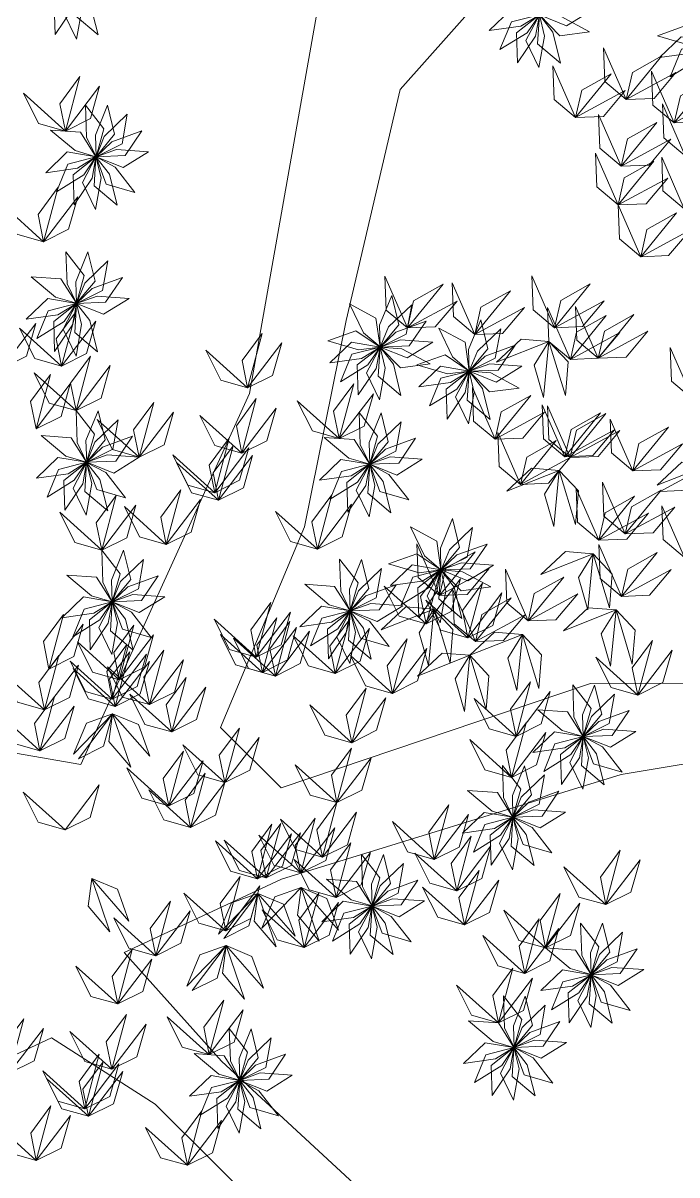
# Model space of a CAD drawing. Header units: inches. Extents: x 15 to 22798, y 21 to 21519.
# Drawn here: x 17723.8 to 17793.2, y 11029.2 to 11151.6 of the extents above; entities that cross this region are included whole.
import ezdxf

# ---------------------------------------------------------------- set-up
doc = ezdxf.new("R2010")
doc.units = ezdxf.units.IN
doc.header["$MEASUREMENT"] = 0
doc.layers.add('ARREDAMENTO', color=8, linetype='Continuous', lineweight=13)

msp = doc.modelspace()

# ---------------------------------------------------------------- linework, layer by layer
at = {"layer": 'ARREDAMENTO', "linetype": 'Continuous', "lineweight": 0}
for points in [[(17758.54, 11172.9), (17747.81, 11112.25), (17729.91, 11072.85), (17689.91, 11079.79), (17649.18, 11108), (17649.08, 11133.79), (17643.19, 11157.63)], [(17819.5, 11081.57), (17784.04, 11081.44), (17751.2, 11070.35), (17744.73, 11076.77), (17753.67, 11098.08), (17758.1, 11120.02), (17763.81, 11144.55), (17774.72, 11156.84), (17786.96, 11162.05), (17811.44, 11166.01)], [(17766.46, 10958.22), (17764.43, 10983.35), (17766.26, 11009.8), (17763.63, 11023.97), (17744.86, 11041.31), (17734.5, 11052.88), (17751.23, 11060.68), (17787.3, 11071.78), (17818.87, 11077.06)], [(17652.96, 10962.94), (17661.3, 10973.29), (17667.7, 10986.21), (17672.82, 10996.54), (17681.17, 11003.67), (17697.24, 11016.63), (17706.88, 11026.33), (17718.43, 11039.92), (17726.8, 11043.82), (17737.79, 11036.77), (17750.73, 11023.92), (17757.87, 11012.34), (17755.43, 10974.94), (17758.72, 10958.83)]]:
    msp.add_lwpolyline(points, dxfattribs=at)
at = {"layer": 'ARREDAMENTO', "lineweight": 0}
for points in [[(17727.18, 11150.39), (17729.09, 11153.22), (17729.5, 11155.49), (17727.08, 11153.57), (17727.18, 11150.39)], [(17729.46, 11149.89), (17730.05, 11153.25), (17729.5, 11155.49), (17728.07, 11152.75), (17729.46, 11149.89)], [(17731.74, 11150.36), (17730.92, 11153.66), (17729.5, 11155.49), (17729.31, 11152.41), (17731.74, 11150.36)], [(17773.28, 11150.82), (17776.66, 11151.28), (17778.63, 11152.49), (17775.59, 11153.02), (17773.28, 11150.82)], [(17784.22, 11153), (17780.82, 11153.25), (17778.64, 11152.48), (17781.51, 11151.33), (17784.22, 11153)], [(17774.42, 11148.79), (17777.32, 11150.58), (17778.63, 11152.48), (17775.64, 11151.73), (17774.42, 11148.79)], [(17776.29, 11147.4), (17778.21, 11150.21), (17778.63, 11152.48), (17776.2, 11150.58), (17776.29, 11147.4)], [(17778.56, 11146.88), (17779.17, 11150.24), (17778.63, 11152.48), (17777.19, 11149.75), (17778.56, 11146.88)], [(17780.85, 11147.34), (17780.04, 11150.65), (17778.64, 11152.48), (17778.43, 11149.4), (17780.85, 11147.34)], [(17783.94, 11150.69), (17780.94, 11152.3), (17778.64, 11152.48), (17780.79, 11150.27), (17783.94, 11150.69)], [(17791.15, 11150.27), (17794.42, 11149.32), (17796.71, 11149.62), (17794.15, 11151.34), (17791.15, 11150.27)], [(17791.36, 11147.95), (17794.74, 11148.41), (17796.71, 11149.62), (17793.67, 11150.14), (17791.36, 11147.95)], [(17787.84, 11143.49), (17785.57, 11145.4), (17785.43, 11148.98), (17787.84, 11143.49)], [(17792.5, 11145.92), (17795.4, 11147.71), (17796.71, 11149.61), (17793.72, 11148.86), (17792.5, 11145.92)], [(17787.84, 11143.49), (17788.5, 11146.38), (17791.63, 11148.14), (17787.84, 11143.49)], [(17782.46, 11141.58), (17780.19, 11143.49), (17780.05, 11147.08), (17782.46, 11141.58)], [(17792.92, 11141), (17790.66, 11142.91), (17790.52, 11146.5), (17792.92, 11141)], [(17728.28, 11140.14), (17727.69, 11143.05), (17729.82, 11145.94), (17728.28, 11140.14)], [(17782.46, 11141.58), (17783.12, 11144.47), (17786.25, 11146.23), (17782.46, 11141.58)], [(17787.84, 11143.49), (17790.8, 11143.6), (17793.11, 11146.35), (17787.84, 11143.49)], [(17792.92, 11141), (17793.59, 11143.89), (17796.71, 11145.65), (17792.92, 11141)], [(17728.28, 11140.14), (17725.43, 11140.95), (17723.83, 11144.16), (17728.28, 11140.14)], [(17728.28, 11140.14), (17730.93, 11141.46), (17731.91, 11144.91), (17728.28, 11140.14)], [(17782.46, 11141.58), (17785.42, 11141.7), (17787.73, 11144.44), (17782.46, 11141.58)], [(17730.4, 11142.9), (17730.52, 11139.5), (17731.53, 11137.42), (17732.35, 11140.39), (17730.4, 11142.9)], [(17732.73, 11142.88), (17731.46, 11139.72), (17731.53, 11137.42), (17733.49, 11139.8), (17732.73, 11142.88)], [(17794.1, 11137.52), (17791.83, 11139.43), (17791.69, 11143.02), (17794.1, 11137.52)], [(17792.92, 11141), (17795.89, 11141.12), (17798.2, 11143.86), (17792.92, 11141)], [(17734.85, 11141.92), (17732.4, 11139.55), (17731.53, 11137.42), (17734.29, 11138.79), (17734.85, 11141.92)], [(17787.3, 11136.41), (17785.03, 11138.32), (17784.89, 11141.91), (17787.3, 11136.41)], [(17787.3, 11136.41), (17785.03, 11138.32), (17784.89, 11141.91), (17787.3, 11136.41)], [(17787.3, 11136.41), (17787.96, 11139.3), (17791.09, 11141.06), (17787.3, 11136.41)], [(17787.3, 11136.41), (17787.96, 11139.3), (17791.09, 11141.06), (17787.3, 11136.41)], [(17726.69, 11140.25), (17729.3, 11138.06), (17731.52, 11137.42), (17729.87, 11140.02), (17726.69, 11140.25)], [(17736.4, 11140.18), (17733.2, 11139.01), (17731.53, 11137.41), (17734.61, 11137.54), (17736.4, 11140.18)], [(17787.3, 11136.41), (17790.26, 11136.53), (17792.57, 11139.27), (17787.3, 11136.41)], [(17787.3, 11136.41), (17790.26, 11136.53), (17792.57, 11139.27), (17787.3, 11136.41)], [(17726.18, 11135.72), (17729.55, 11136.2), (17731.51, 11137.41), (17728.47, 11137.93), (17726.18, 11135.72)], [(17737.1, 11137.95), (17733.7, 11138.19), (17731.53, 11137.41), (17734.4, 11136.27), (17737.1, 11137.95)], [(17727.33, 11133.7), (17730.22, 11135.5), (17731.51, 11137.41), (17728.53, 11136.64), (17727.33, 11133.7)], [(17729.2, 11132.31), (17731.11, 11135.14), (17731.52, 11137.41), (17729.1, 11135.49), (17729.2, 11132.31)], [(17731.48, 11131.81), (17732.07, 11135.16), (17731.52, 11137.4), (17730.09, 11134.67), (17731.48, 11131.81)], [(17733.76, 11132.27), (17732.94, 11135.58), (17731.52, 11137.4), (17731.33, 11134.32), (17733.76, 11132.27)], [(17735.66, 11133.63), (17733.56, 11136.31), (17731.53, 11137.4), (17732.6, 11134.51), (17735.66, 11133.63)], [(17786.97, 11132.29), (17784.7, 11134.2), (17784.57, 11137.78), (17786.97, 11132.29)], [(17786.97, 11132.29), (17787.63, 11135.18), (17790.76, 11136.94), (17786.97, 11132.29)], [(17794, 11131.88), (17791.73, 11133.79), (17791.6, 11137.37), (17794, 11131.88)], [(17786.97, 11132.29), (17789.94, 11132.4), (17792.25, 11135.15), (17786.97, 11132.29)], [(17725.96, 11128.39), (17725.38, 11131.29), (17727.5, 11134.18), (17725.96, 11128.39)], [(17725.96, 11128.39), (17728.61, 11129.71), (17729.59, 11133.16), (17725.96, 11128.39)], [(17725.96, 11128.39), (17723.11, 11129.19), (17721.51, 11132.41), (17725.96, 11128.39)], [(17789.38, 11126.79), (17787.11, 11128.7), (17786.97, 11132.29), (17789.38, 11126.79)], [(17789.38, 11126.79), (17790.04, 11129.68), (17793.17, 11131.44), (17789.38, 11126.79)], [(17789.38, 11126.79), (17792.34, 11126.91), (17794.65, 11129.65), (17789.38, 11126.79)], [(17728.33, 11127.32), (17728.45, 11123.91), (17729.45, 11121.84), (17730.28, 11124.81), (17728.33, 11127.32)], [(17730.66, 11127.3), (17729.38, 11124.14), (17729.46, 11121.84), (17731.42, 11124.21), (17730.66, 11127.3)], [(17732.78, 11126.34), (17730.33, 11123.97), (17729.46, 11121.83), (17732.22, 11123.2), (17732.78, 11126.34)], [(17724.62, 11124.67), (17727.23, 11122.48), (17729.45, 11121.84), (17727.79, 11124.44), (17724.62, 11124.67)], [(17734.33, 11124.59), (17731.12, 11123.43), (17729.46, 11121.83), (17732.54, 11121.96), (17734.33, 11124.59)], [(17764.6, 11119.22), (17762.33, 11121.13), (17762.19, 11124.72), (17764.6, 11119.22)], [(17780.23, 11119.25), (17777.96, 11121.16), (17777.82, 11124.75), (17780.23, 11119.25)], [(17764.6, 11119.22), (17765.26, 11122.11), (17768.39, 11123.87), (17764.6, 11119.22)], [(17771.74, 11118.53), (17769.48, 11120.43), (17769.34, 11124.02), (17771.74, 11118.53)], [(17780.23, 11119.25), (17780.89, 11122.14), (17784.01, 11123.9), (17780.23, 11119.25)], [(17724.11, 11120.14), (17727.48, 11120.61), (17729.44, 11121.83), (17726.4, 11122.34), (17724.11, 11120.14)], [(17735.03, 11122.37), (17731.63, 11122.61), (17729.46, 11121.83), (17732.33, 11120.69), (17735.03, 11122.37)], [(17762.94, 11122.66), (17761.64, 11119.51), (17761.71, 11117.2), (17763.68, 11119.57), (17762.94, 11122.66)], [(17764.6, 11119.22), (17767.56, 11119.34), (17769.87, 11122.08), (17764.6, 11119.22)], [(17771.74, 11118.53), (17772.41, 11121.42), (17775.53, 11123.18), (17771.74, 11118.53)], [(17780.23, 11119.25), (17783.19, 11119.37), (17785.5, 11122.11), (17780.23, 11119.25)], [(17725.25, 11118.11), (17728.14, 11119.92), (17729.44, 11121.83), (17726.45, 11121.06), (17725.25, 11118.11)], [(17727.13, 11116.73), (17729.03, 11119.55), (17729.44, 11121.82), (17727.03, 11119.91), (17727.13, 11116.73)], [(17727.86, 11115.18), (17727.28, 11118.08), (17729.41, 11120.97), (17727.86, 11115.18)], [(17729.4, 11116.22), (17730, 11119.58), (17729.45, 11121.82), (17728.02, 11119.09), (17729.4, 11116.22)], [(17731.69, 11116.69), (17730.86, 11120), (17729.45, 11121.82), (17729.26, 11118.74), (17731.69, 11116.69)], [(17758.46, 11121.77), (17759.94, 11118.7), (17761.7, 11117.21), (17761.26, 11120.26), (17758.46, 11121.77)], [(17765.05, 11121.69), (17762.59, 11119.33), (17761.71, 11117.2), (17764.48, 11118.56), (17765.05, 11121.69)], [(17771.74, 11118.53), (17774.71, 11118.64), (17777.02, 11121.39), (17771.74, 11118.53)], [(17781.9, 11115.89), (17779.63, 11117.8), (17779.49, 11121.39), (17781.9, 11115.89)], [(17784.86, 11116.01), (17782.59, 11117.92), (17782.45, 11121.5), (17784.86, 11116.01)], [(17721.5, 11114.91), (17724.15, 11116.23), (17725.13, 11119.68), (17721.5, 11114.91)], [(17727.86, 11115.18), (17730.52, 11116.5), (17731.5, 11119.95), (17727.86, 11115.18)], [(17766.59, 11119.94), (17763.38, 11118.79), (17761.71, 11117.2), (17764.79, 11117.31), (17766.59, 11119.94)], [(17772.39, 11120.1), (17771.1, 11116.95), (17771.16, 11114.64), (17773.14, 11117.01), (17772.39, 11120.1)], [(17781.9, 11115.89), (17782.56, 11118.78), (17785.69, 11120.54), (17781.9, 11115.89)], [(17784.86, 11116.01), (17785.52, 11118.9), (17788.65, 11120.66), (17784.86, 11116.01)], [(17727.86, 11115.18), (17725.01, 11115.98), (17723.41, 11119.19), (17727.86, 11115.18)], [(17747.63, 11112.86), (17747.05, 11115.76), (17749.17, 11118.65), (17747.63, 11112.86)], [(17756.13, 11117.85), (17759.41, 11116.9), (17761.69, 11117.2), (17759.13, 11118.92), (17756.13, 11117.85)], [(17767.92, 11119.21), (17769.4, 11116.14), (17771.15, 11114.64), (17770.72, 11117.7), (17767.92, 11119.21)], [(17774.51, 11119.13), (17772.04, 11116.77), (17771.16, 11114.64), (17773.93, 11116), (17774.51, 11119.13)], [(17781.9, 11115.89), (17784.86, 11116.01), (17787.17, 11118.75), (17781.9, 11115.89)], [(17784.86, 11116.01), (17787.82, 11116.12), (17790.13, 11118.87), (17784.86, 11116.01)], [(17747.63, 11112.86), (17750.28, 11114.18), (17751.26, 11117.63), (17747.63, 11112.86)], [(17756.35, 11115.53), (17759.73, 11115.99), (17761.69, 11117.2), (17758.65, 11117.73), (17756.35, 11115.53)], [(17757.49, 11113.5), (17760.39, 11115.29), (17761.69, 11117.19), (17758.7, 11116.44), (17757.49, 11113.5)], [(17759.36, 11112.11), (17761.27, 11114.92), (17761.69, 11117.19), (17759.27, 11115.29), (17759.36, 11112.11)], [(17761.63, 11111.59), (17762.24, 11114.95), (17761.7, 11117.19), (17760.25, 11114.46), (17761.63, 11111.59)], [(17763.91, 11112.05), (17763.11, 11115.36), (17761.7, 11117.19), (17761.49, 11114.11), (17763.91, 11112.05)], [(17767.28, 11117.71), (17763.88, 11117.96), (17761.71, 11117.19), (17764.57, 11116.04), (17767.28, 11117.71)], [(17767.01, 11115.4), (17764.01, 11117.01), (17761.71, 11117.19), (17763.85, 11114.98), (17767.01, 11115.4)], [(17776.04, 11117.38), (17772.84, 11116.22), (17771.16, 11114.64), (17774.25, 11114.75), (17776.04, 11117.38)], [(17779.63, 11117.8), (17776.68, 11118.04), (17774.05, 11115.59), (17779.63, 11117.8)], [(17779.63, 11117.8), (17778.07, 11115.28), (17779.05, 11111.83), (17779.63, 11117.8)], [(17779.63, 11117.8), (17781.66, 11115.64), (17781.37, 11112.06), (17779.63, 11117.8)], [(17794.9, 11111.67), (17792.63, 11113.58), (17792.49, 11117.16), (17794.9, 11111.67)], [(17729.41, 11110.44), (17728.82, 11113.35), (17730.95, 11116.24), (17729.41, 11110.44)], [(17747.63, 11112.86), (17744.78, 11113.66), (17743.18, 11116.88), (17747.63, 11112.86)], [(17765.59, 11115.29), (17768.86, 11114.34), (17771.15, 11114.64), (17768.59, 11116.36), (17765.59, 11115.29)], [(17729.41, 11110.44), (17732.06, 11111.76), (17733.04, 11115.22), (17729.41, 11110.44)], [(17765.8, 11112.97), (17769.18, 11113.43), (17771.15, 11114.64), (17768.11, 11115.17), (17765.8, 11112.97)], [(17776.74, 11115.15), (17773.34, 11115.4), (17771.16, 11114.63), (17774.03, 11113.48), (17776.74, 11115.15)], [(17725.16, 11108.5), (17724.58, 11111.4), (17726.7, 11114.29), (17725.16, 11108.5)], [(17729.41, 11110.44), (17726.56, 11111.25), (17724.96, 11114.46), (17729.41, 11110.44)], [(17766.94, 11110.94), (17769.84, 11112.73), (17771.15, 11114.63), (17768.16, 11113.88), (17766.94, 11110.94)], [(17768.81, 11109.54), (17770.73, 11112.36), (17771.15, 11114.63), (17768.72, 11112.73), (17768.81, 11109.54)], [(17771.08, 11109.03), (17771.69, 11112.38), (17771.15, 11114.63), (17769.71, 11111.9), (17771.08, 11109.03)], [(17773.37, 11109.49), (17772.56, 11112.8), (17771.15, 11114.63), (17770.95, 11111.55), (17773.37, 11109.49)], [(17776.46, 11112.84), (17773.46, 11114.45), (17771.16, 11114.63), (17773.31, 11112.42), (17776.46, 11112.84)], [(17725.16, 11108.5), (17727.81, 11109.82), (17728.79, 11113.27), (17725.16, 11108.5)], [(17757.35, 11107.47), (17756.76, 11110.38), (17758.89, 11113.27), (17757.35, 11107.47)], [(17757.35, 11107.47), (17760, 11108.79), (17760.98, 11112.24), (17757.35, 11107.47)], [(17773.9, 11107.41), (17771.63, 11109.31), (17771.5, 11112.9), (17773.9, 11107.41)], [(17736.11, 11105.49), (17735.52, 11108.4), (17737.65, 11111.29), (17736.11, 11105.49)], [(17747.01, 11105.92), (17746.43, 11108.83), (17748.55, 11111.72), (17747.01, 11105.92)], [(17757.35, 11107.47), (17754.5, 11108.28), (17752.9, 11111.49), (17757.35, 11107.47)], [(17773.9, 11107.41), (17774.56, 11110.3), (17777.69, 11112.06), (17773.9, 11107.41)], [(17781.32, 11105.54), (17779.05, 11107.45), (17778.91, 11111.04), (17781.32, 11105.54)], [(17729.41, 11110.44), (17729.53, 11107.04), (17730.53, 11104.96), (17731.36, 11107.93), (17729.41, 11110.44)], [(17731.74, 11110.42), (17730.46, 11107.26), (17730.54, 11104.96), (17732.5, 11107.33), (17731.74, 11110.42)], [(17736.11, 11105.49), (17738.76, 11106.81), (17739.74, 11110.27), (17736.11, 11105.49)], [(17747.01, 11105.92), (17744.16, 11106.73), (17742.56, 11109.94), (17747.01, 11105.92)], [(17747.01, 11105.92), (17749.67, 11107.24), (17750.64, 11110.7), (17747.01, 11105.92)], [(17759.47, 11110.24), (17759.59, 11106.83), (17760.6, 11104.75), (17761.43, 11107.72), (17759.47, 11110.24)], [(17761.8, 11110.22), (17760.53, 11107.06), (17760.6, 11104.75), (17762.57, 11107.13), (17761.8, 11110.22)], [(17773.9, 11107.41), (17776.86, 11107.52), (17779.17, 11110.27), (17773.9, 11107.41)], [(17781.88, 11105.47), (17779.61, 11107.37), (17779.47, 11110.96), (17781.88, 11105.47)], [(17781.32, 11105.54), (17781.98, 11108.43), (17785.11, 11110.19), (17781.32, 11105.54)], [(17781.88, 11105.47), (17782.54, 11108.36), (17785.66, 11110.12), (17781.88, 11105.47)], [(17733.86, 11109.46), (17731.41, 11107.09), (17730.54, 11104.95), (17733.3, 11106.33), (17733.86, 11109.46)], [(17736.11, 11105.49), (17733.26, 11106.3), (17731.66, 11109.51), (17736.11, 11105.49)], [(17763.92, 11109.25), (17761.47, 11106.88), (17760.6, 11104.75), (17763.36, 11106.12), (17763.92, 11109.25)], [(17788.53, 11104.05), (17786.26, 11105.95), (17786.12, 11109.54), (17788.53, 11104.05)], [(17788.53, 11104.05), (17789.19, 11106.94), (17792.31, 11108.7), (17788.53, 11104.05)], [(17725.7, 11107.79), (17728.31, 11105.6), (17730.52, 11104.96), (17728.87, 11107.56), (17725.7, 11107.79)], [(17735.41, 11107.71), (17732.2, 11106.55), (17730.54, 11104.95), (17733.62, 11105.08), (17735.41, 11107.71)], [(17744.13, 11101.72), (17743.54, 11104.63), (17745.67, 11107.52), (17744.13, 11101.72)], [(17755.76, 11107.59), (17758.37, 11105.39), (17760.59, 11104.75), (17758.94, 11107.36), (17755.76, 11107.59)], [(17765.47, 11107.51), (17762.27, 11106.34), (17760.6, 11104.74), (17763.68, 11104.87), (17765.47, 11107.51)], [(17776.6, 11102.61), (17774.34, 11104.51), (17774.2, 11108.1), (17776.6, 11102.61)], [(17781.32, 11105.54), (17784.28, 11105.66), (17786.59, 11108.4), (17781.32, 11105.54)], [(17781.88, 11105.47), (17784.84, 11105.58), (17787.15, 11108.33), (17781.88, 11105.47)], [(17744.53, 11100.92), (17743.95, 11103.82), (17746.08, 11106.71), (17744.53, 11100.92)], [(17744.13, 11101.72), (17746.78, 11103.04), (17747.76, 11106.49), (17744.13, 11101.72)], [(17776.6, 11102.61), (17777.27, 11105.5), (17780.39, 11107.26), (17776.6, 11102.61)], [(17788.53, 11104.05), (17791.49, 11104.16), (17793.8, 11106.91), (17788.53, 11104.05)], [(17725.19, 11103.26), (17728.56, 11103.74), (17730.52, 11104.95), (17727.48, 11105.47), (17725.19, 11103.26)], [(17726.33, 11101.23), (17729.22, 11103.04), (17730.52, 11104.95), (17727.53, 11104.18), (17726.33, 11101.23)], [(17728.21, 11099.85), (17730.11, 11102.67), (17730.52, 11104.94), (17728.11, 11103.03), (17728.21, 11099.85)], [(17730.48, 11099.35), (17731.08, 11102.7), (17730.53, 11104.94), (17729.1, 11102.21), (17730.48, 11099.35)], [(17732.77, 11099.81), (17731.94, 11103.12), (17730.53, 11104.94), (17730.34, 11101.86), (17732.77, 11099.81)], [(17734.66, 11101.17), (17732.57, 11103.85), (17730.53, 11104.94), (17731.61, 11102.05), (17734.66, 11101.17)], [(17736.11, 11105.49), (17732.71, 11105.73), (17730.54, 11104.95), (17733.41, 11103.81), (17736.11, 11105.49)], [(17744.13, 11101.72), (17741.27, 11102.53), (17739.67, 11105.74), (17744.13, 11101.72)], [(17744.53, 11100.92), (17741.68, 11101.72), (17740.08, 11104.94), (17744.53, 11100.92)], [(17744.53, 11100.92), (17747.19, 11102.24), (17748.16, 11105.69), (17744.53, 11100.92)], [(17755.25, 11103.05), (17758.62, 11103.53), (17760.58, 11104.74), (17757.54, 11105.26), (17755.25, 11103.05)], [(17766.17, 11105.28), (17762.77, 11105.52), (17760.6, 11104.74), (17763.47, 11103.6), (17766.17, 11105.28)], [(17776.6, 11102.61), (17779.57, 11102.72), (17781.88, 11105.47), (17776.6, 11102.61)], [(17796.71, 11104.72), (17793.75, 11104.96), (17791.13, 11102.51), (17796.71, 11104.72)], [(17756.4, 11101.03), (17759.29, 11102.83), (17760.58, 11104.74), (17757.6, 11103.97), (17756.4, 11101.03)], [(17758.27, 11099.64), (17760.18, 11102.47), (17760.59, 11104.74), (17758.17, 11102.82), (17758.27, 11099.64)], [(17760.55, 11099.14), (17761.14, 11102.5), (17760.59, 11104.74), (17759.16, 11102), (17760.55, 11099.14)], [(17762.83, 11099.6), (17762.01, 11102.91), (17760.59, 11104.73), (17760.4, 11101.66), (17762.83, 11099.6)], [(17764.73, 11100.96), (17762.63, 11103.65), (17760.6, 11104.74), (17761.67, 11101.84), (17764.73, 11100.96)], [(17780.72, 11104.09), (17777.77, 11104.33), (17775.15, 11101.88), (17780.72, 11104.09)], [(17780.72, 11104.09), (17779.16, 11101.57), (17780.14, 11098.12), (17780.72, 11104.09)], [(17780.72, 11104.09), (17782.75, 11101.93), (17782.46, 11098.35), (17780.72, 11104.09)], [(17791.44, 11101.86), (17794.4, 11101.98), (17796.71, 11104.72), (17791.44, 11101.86)], [(17787.74, 11097.34), (17785.47, 11099.24), (17785.33, 11102.83), (17787.74, 11097.34)], [(17732.13, 11095.62), (17731.54, 11098.53), (17733.67, 11101.42), (17732.13, 11095.62)], [(17738.99, 11096.22), (17738.4, 11099.13), (17740.53, 11102.02), (17738.99, 11096.22)], [(17755.03, 11095.72), (17754.45, 11098.62), (17756.57, 11101.51), (17755.03, 11095.72)], [(17784.93, 11096.69), (17782.66, 11098.6), (17782.52, 11102.18), (17784.93, 11096.69)], [(17784.93, 11096.69), (17785.59, 11099.58), (17788.72, 11101.34), (17784.93, 11096.69)], [(17787.74, 11097.34), (17788.4, 11100.23), (17791.53, 11101.99), (17787.74, 11097.34)], [(17732.13, 11095.62), (17734.78, 11096.94), (17735.76, 11100.4), (17732.13, 11095.62)], [(17738.99, 11096.22), (17736.14, 11097.03), (17734.54, 11100.24), (17738.99, 11096.22)], [(17738.99, 11096.22), (17741.64, 11097.54), (17742.62, 11100.99), (17738.99, 11096.22)], [(17755.03, 11095.72), (17757.68, 11097.04), (17758.66, 11100.49), (17755.03, 11095.72)], [(17787.74, 11097.34), (17790.7, 11097.45), (17793.01, 11100.2), (17787.74, 11097.34)], [(17794.03, 11094.83), (17791.76, 11096.74), (17791.63, 11100.32), (17794.03, 11094.83)], [(17732.13, 11095.62), (17729.27, 11096.43), (17727.67, 11099.64), (17732.13, 11095.62)], [(17755.03, 11095.72), (17752.18, 11096.52), (17750.58, 11099.74), (17755.03, 11095.72)], [(17769.39, 11098.98), (17768.1, 11095.83), (17768.16, 11093.52), (17770.14, 11095.89), (17769.39, 11098.98)], [(17784.93, 11096.69), (17787.89, 11096.8), (17790.2, 11099.55), (17784.93, 11096.69)], [(17764.92, 11098.09), (17766.4, 11095.02), (17768.16, 11093.53), (17767.72, 11096.58), (17764.92, 11098.09)], [(17771.51, 11098.01), (17769.05, 11095.65), (17768.17, 11093.52), (17770.93, 11094.88), (17771.51, 11098.01)], [(17767.99, 11090.8), (17765.73, 11092.7), (17765.59, 11096.29), (17767.99, 11090.8)], [(17732.13, 11095.62), (17732.24, 11092.22), (17733.25, 11090.14), (17734.08, 11093.11), (17732.13, 11095.62)], [(17734.46, 11095.6), (17733.18, 11092.44), (17733.25, 11090.14), (17735.22, 11092.51), (17734.46, 11095.6)], [(17762.59, 11094.17), (17765.86, 11093.22), (17768.15, 11093.52), (17765.59, 11095.24), (17762.59, 11094.17)], [(17767.99, 11090.8), (17768.66, 11093.69), (17771.78, 11095.45), (17767.99, 11090.8)], [(17773.05, 11096.26), (17769.84, 11095.11), (17768.17, 11093.52), (17771.25, 11093.63), (17773.05, 11096.26)], [(17784.33, 11095.24), (17781.38, 11095.48), (17778.76, 11093.03), (17784.33, 11095.24)], [(17784.33, 11095.24), (17782.77, 11092.72), (17783.75, 11089.27), (17784.33, 11095.24)], [(17784.33, 11095.24), (17786.36, 11093.07), (17786.07, 11089.5), (17784.33, 11095.24)], [(17787.34, 11090.71), (17785.07, 11092.62), (17784.93, 11096.21), (17787.34, 11090.71)], [(17787.34, 11090.71), (17788, 11093.6), (17791.13, 11095.36), (17787.34, 11090.71)], [(17736.58, 11094.64), (17734.13, 11092.27), (17733.25, 11090.13), (17736.02, 11091.51), (17736.58, 11094.64)], [(17757.4, 11094.65), (17757.52, 11091.25), (17758.52, 11089.17), (17759.35, 11092.14), (17757.4, 11094.65)], [(17759.73, 11094.63), (17758.45, 11091.47), (17758.53, 11089.17), (17760.49, 11091.54), (17759.73, 11094.63)], [(17762.8, 11091.85), (17766.18, 11092.31), (17768.15, 11093.52), (17765.11, 11094.05), (17762.8, 11091.85)], [(17773.74, 11094.03), (17770.34, 11094.28), (17768.17, 11093.51), (17771.03, 11092.36), (17773.74, 11094.03)], [(17728.41, 11092.97), (17731.03, 11090.78), (17733.24, 11090.14), (17731.59, 11092.74), (17728.41, 11092.97)], [(17738.12, 11092.89), (17734.92, 11091.73), (17733.25, 11090.13), (17736.34, 11090.26), (17738.12, 11092.89)], [(17761.85, 11093.67), (17759.4, 11091.3), (17758.53, 11089.16), (17761.29, 11090.54), (17761.85, 11093.67)], [(17763.94, 11089.82), (17766.84, 11091.61), (17768.15, 11093.51), (17765.16, 11092.76), (17763.94, 11089.82)], [(17765.81, 11088.43), (17767.73, 11091.24), (17768.15, 11093.51), (17765.72, 11091.61), (17765.81, 11088.43)], [(17766.59, 11087.78), (17766, 11090.69), (17768.13, 11093.58), (17766.59, 11087.78)], [(17768.09, 11087.91), (17768.69, 11091.27), (17768.15, 11093.51), (17766.71, 11090.78), (17768.09, 11087.91)], [(17770.37, 11088.37), (17769.56, 11091.68), (17768.16, 11093.51), (17767.95, 11090.43), (17770.37, 11088.37)], [(17767.99, 11090.8), (17770.96, 11090.91), (17773.27, 11093.66), (17767.99, 11090.8)], [(17773.47, 11091.72), (17770.46, 11093.33), (17768.16, 11093.51), (17770.31, 11091.3), (17773.47, 11091.72)], [(17777.41, 11088.11), (17775.14, 11090.02), (17775, 11093.6), (17777.41, 11088.11)], [(17777.41, 11088.11), (17778.07, 11091), (17781.2, 11092.76), (17777.41, 11088.11)], [(17787.34, 11090.71), (17790.3, 11090.83), (17792.61, 11093.57), (17787.34, 11090.71)], [(17753.69, 11092), (17756.3, 11089.81), (17758.52, 11089.17), (17756.86, 11091.77), (17753.69, 11092)], [(17763.4, 11091.92), (17760.19, 11090.76), (17758.53, 11089.16), (17761.61, 11089.29), (17763.4, 11091.92)], [(17766.59, 11087.78), (17763.73, 11088.59), (17762.13, 11091.8), (17766.59, 11087.78)], [(17766.59, 11087.78), (17769.24, 11089.1), (17770.22, 11092.56), (17766.59, 11087.78)], [(17771.83, 11085.9), (17769.56, 11087.8), (17769.43, 11091.39), (17771.83, 11085.9)], [(17771.01, 11086.3), (17770.43, 11089.21), (17772.56, 11092.1), (17771.01, 11086.3)], [(17727.9, 11088.44), (17731.28, 11088.92), (17733.24, 11090.13), (17730.2, 11090.65), (17727.9, 11088.44)], [(17738.82, 11090.67), (17735.42, 11090.91), (17733.25, 11090.13), (17736.12, 11088.99), (17738.82, 11090.67)], [(17771.01, 11086.3), (17768.16, 11087.11), (17766.56, 11090.32), (17771.01, 11086.3)], [(17771.01, 11086.3), (17773.67, 11087.62), (17774.64, 11091.08), (17771.01, 11086.3)], [(17771.83, 11085.9), (17772.49, 11088.79), (17775.62, 11090.55), (17771.83, 11085.9)], [(17777.41, 11088.11), (17780.37, 11088.22), (17782.68, 11090.97), (17777.41, 11088.11)], [(17729.05, 11086.41), (17731.94, 11088.22), (17733.24, 11090.13), (17730.25, 11089.36), (17729.05, 11086.41)], [(17730.92, 11085.03), (17732.83, 11087.86), (17733.24, 11090.13), (17730.82, 11088.21), (17730.92, 11085.03)], [(17733.2, 11084.53), (17733.79, 11087.88), (17733.24, 11090.12), (17731.81, 11087.39), (17733.2, 11084.53)], [(17735.48, 11084.99), (17734.66, 11088.3), (17733.25, 11090.12), (17733.05, 11087.04), (17735.48, 11084.99)], [(17737.38, 11086.35), (17735.28, 11089.03), (17733.25, 11090.12), (17734.32, 11087.23), (17737.38, 11086.35)], [(17748.55, 11084.25), (17747.96, 11087.15), (17750.09, 11090.04), (17748.55, 11084.25)], [(17748.55, 11084.25), (17751.2, 11085.57), (17752.18, 11089.02), (17748.55, 11084.25)], [(17753.18, 11087.47), (17756.55, 11087.95), (17758.51, 11089.16), (17755.47, 11089.68), (17753.18, 11087.47)], [(17754.32, 11085.44), (17757.22, 11087.25), (17758.51, 11089.16), (17755.52, 11088.39), (17754.32, 11085.44)], [(17756.2, 11084.06), (17758.1, 11086.88), (17758.51, 11089.15), (17756.1, 11087.24), (17756.2, 11084.06)], [(17758.47, 11083.56), (17759.07, 11086.91), (17758.52, 11089.15), (17757.09, 11086.42), (17758.47, 11083.56)], [(17760.76, 11084.02), (17759.93, 11087.33), (17758.52, 11089.15), (17758.33, 11086.07), (17760.76, 11084.02)], [(17762.65, 11085.38), (17760.56, 11088.06), (17758.52, 11089.15), (17759.6, 11086.26), (17762.65, 11085.38)], [(17764.1, 11089.7), (17760.7, 11089.94), (17758.53, 11089.16), (17761.4, 11088.02), (17764.1, 11089.7)], [(17767.4, 11089.35), (17764.44, 11089.59), (17761.82, 11087.14), (17767.4, 11089.35)], [(17767.4, 11089.35), (17765.84, 11086.83), (17766.82, 11083.38), (17767.4, 11089.35)], [(17767.4, 11089.35), (17769.42, 11087.18), (17769.13, 11083.61), (17767.4, 11089.35)], [(17786.75, 11089.26), (17783.79, 11089.5), (17781.17, 11087.05), (17786.75, 11089.26)], [(17786.75, 11089.26), (17785.18, 11086.74), (17786.17, 11083.29), (17786.75, 11089.26)], [(17786.75, 11089.26), (17788.77, 11087.1), (17788.48, 11083.52), (17786.75, 11089.26)], [(17726.53, 11082.99), (17725.94, 11085.9), (17728.07, 11088.79), (17726.53, 11082.99)], [(17726.53, 11082.99), (17729.18, 11084.31), (17730.16, 11087.76), (17726.53, 11082.99)], [(17748.55, 11084.25), (17745.69, 11085.05), (17744.09, 11088.27), (17748.55, 11084.25)], [(17749.2, 11082.63), (17748.62, 11085.53), (17750.74, 11088.42), (17749.2, 11082.63)], [(17750.57, 11082.24), (17749.98, 11085.15), (17752.11, 11088.04), (17750.57, 11082.24)], [(17756.93, 11082.51), (17756.35, 11085.41), (17758.48, 11088.3), (17756.93, 11082.51)], [(17771.83, 11085.9), (17774.8, 11086.01), (17777.11, 11088.76), (17771.83, 11085.9)], [(17734, 11081.85), (17733.42, 11084.75), (17735.55, 11087.64), (17734, 11081.85)], [(17734, 11081.85), (17736.66, 11083.17), (17737.64, 11086.62), (17734, 11081.85)], [(17749.2, 11082.63), (17746.35, 11083.43), (17744.75, 11086.64), (17749.2, 11082.63)], [(17749.2, 11082.63), (17751.86, 11083.95), (17752.83, 11087.4), (17749.2, 11082.63)], [(17750.57, 11082.24), (17753.22, 11083.56), (17754.2, 11087.01), (17750.57, 11082.24)], [(17756.93, 11082.51), (17754.08, 11083.31), (17752.48, 11086.53), (17756.93, 11082.51)], [(17756.93, 11082.51), (17759.59, 11083.83), (17760.57, 11087.28), (17756.93, 11082.51)], [(17776.81, 11086.66), (17773.86, 11086.9), (17771.24, 11084.45), (17776.81, 11086.66)], [(17776.81, 11086.66), (17775.25, 11084.14), (17776.23, 11080.69), (17776.81, 11086.66)], [(17776.81, 11086.66), (17778.84, 11084.49), (17778.55, 11080.92), (17776.81, 11086.66)], [(17734, 11081.85), (17731.15, 11082.65), (17729.55, 11085.86), (17734, 11081.85)], [(17733.24, 11079.8), (17732.66, 11082.71), (17734.78, 11085.6), (17733.24, 11079.8)], [(17750.57, 11082.24), (17747.72, 11083.05), (17746.12, 11086.26), (17750.57, 11082.24)], [(17763.02, 11080.4), (17762.43, 11083.31), (17764.56, 11086.2), (17763.02, 11080.4)], [(17789.07, 11080.22), (17788.48, 11083.13), (17790.61, 11086.02), (17789.07, 11080.22)], [(17726.05, 11078.64), (17725.46, 11081.55), (17727.59, 11084.44), (17726.05, 11078.64)], [(17733.56, 11079.02), (17732.97, 11081.93), (17735.1, 11084.82), (17733.56, 11079.02)], [(17733.24, 11079.8), (17735.9, 11081.13), (17736.87, 11084.58), (17733.24, 11079.8)], [(17737.2, 11079.21), (17736.62, 11082.11), (17738.74, 11085), (17737.2, 11079.21)], [(17763.02, 11080.4), (17760.16, 11081.21), (17758.56, 11084.42), (17763.02, 11080.4)], [(17763.02, 11080.4), (17765.67, 11081.72), (17766.65, 11085.17), (17763.02, 11080.4)], [(17771.24, 11084.45), (17768.28, 11084.69), (17765.66, 11082.23), (17771.24, 11084.45)], [(17771.24, 11084.45), (17769.67, 11081.93), (17770.66, 11078.48), (17771.24, 11084.45)], [(17771.24, 11084.45), (17773.26, 11082.28), (17772.97, 11078.7), (17771.24, 11084.45)], [(17789.07, 11080.22), (17786.22, 11081.03), (17784.62, 11084.24), (17789.07, 11080.22)], [(17789.07, 11080.22), (17791.72, 11081.54), (17792.7, 11085), (17789.07, 11080.22)], [(17726.05, 11078.64), (17728.7, 11079.96), (17729.68, 11083.41), (17726.05, 11078.64)], [(17733.24, 11079.8), (17730.39, 11080.61), (17728.79, 11083.82), (17733.24, 11079.8)], [(17733.56, 11079.02), (17730.71, 11079.83), (17729.11, 11083.04), (17733.56, 11079.02)], [(17737.2, 11079.21), (17734.35, 11080.01), (17732.75, 11083.23), (17737.2, 11079.21)], [(17733.56, 11079.02), (17736.21, 11080.35), (17737.19, 11083.8), (17733.56, 11079.02)], [(17737.2, 11079.21), (17739.85, 11080.53), (17740.83, 11083.98), (17737.2, 11079.21)], [(17726.05, 11078.64), (17723.19, 11079.45), (17721.6, 11082.66), (17726.05, 11078.64)], [(17739.56, 11076.3), (17738.97, 11079.2), (17741.1, 11082.09), (17739.56, 11076.3)], [(17776.14, 11075.83), (17775.56, 11078.74), (17777.68, 11081.63), (17776.14, 11075.83)], [(17739.56, 11076.3), (17742.21, 11077.62), (17743.19, 11081.07), (17739.56, 11076.3)], [(17758.68, 11075.16), (17758.09, 11078.07), (17760.22, 11080.96), (17758.68, 11075.16)], [(17776.14, 11075.83), (17778.8, 11077.15), (17779.77, 11080.6), (17776.14, 11075.83)], [(17782.15, 11081.31), (17782.27, 11077.9), (17783.27, 11075.82), (17784.1, 11078.79), (17782.15, 11081.31)], [(17784.48, 11081.29), (17783.2, 11078.13), (17783.28, 11075.82), (17785.24, 11078.2), (17784.48, 11081.29)], [(17725.57, 11074.29), (17724.98, 11077.19), (17727.11, 11080.08), (17725.57, 11074.29)], [(17739.56, 11076.3), (17736.7, 11077.1), (17735.1, 11080.32), (17739.56, 11076.3)], [(17758.68, 11075.16), (17755.82, 11075.97), (17754.22, 11079.18), (17758.68, 11075.16)], [(17758.68, 11075.16), (17761.33, 11076.48), (17762.31, 11079.94), (17758.68, 11075.16)], [(17776.14, 11075.83), (17773.29, 11076.64), (17771.69, 11079.85), (17776.14, 11075.83)], [(17786.6, 11080.32), (17784.15, 11077.95), (17783.28, 11075.82), (17786.04, 11077.19), (17786.6, 11080.32)], [(17725.57, 11074.29), (17722.72, 11075.1), (17721.12, 11078.31), (17725.57, 11074.29)], [(17725.57, 11074.29), (17728.22, 11075.61), (17729.2, 11079.06), (17725.57, 11074.29)], [(17733.29, 11078.24), (17730.5, 11077.24), (17729.12, 11073.93), (17733.29, 11078.24)], [(17729.66, 11073.46), (17732.32, 11074.78), (17733.29, 11078.24), (17729.66, 11073.46)], [(17733.29, 11078.24), (17732.9, 11075.3), (17735.22, 11072.56), (17733.29, 11078.24)], [(17733.29, 11078.24), (17736.03, 11077.1), (17737.24, 11073.72), (17733.29, 11078.24)], [(17778.44, 11078.66), (17781.05, 11076.47), (17783.27, 11075.82), (17781.61, 11078.43), (17778.44, 11078.66)], [(17788.15, 11078.58), (17784.94, 11077.41), (17783.28, 11075.82), (17786.36, 11075.94), (17788.15, 11078.58)], [(17745.2, 11070.92), (17744.62, 11073.83), (17746.75, 11076.72), (17745.2, 11070.92)], [(17775.66, 11071.48), (17775.08, 11074.38), (17777.21, 11077.27), (17775.66, 11071.48)], [(17745.2, 11070.92), (17747.86, 11072.24), (17748.84, 11075.7), (17745.2, 11070.92)], [(17775.66, 11071.48), (17772.81, 11072.29), (17771.21, 11075.5), (17775.66, 11071.48)], [(17775.66, 11071.48), (17778.32, 11072.8), (17779.29, 11076.25), (17775.66, 11071.48)], [(17777.93, 11074.13), (17781.3, 11074.6), (17783.26, 11075.82), (17780.22, 11076.33), (17777.93, 11074.13)], [(17779.08, 11072.1), (17781.97, 11073.91), (17783.26, 11075.81), (17780.27, 11075.05), (17779.08, 11072.1)], [(17780.95, 11070.71), (17782.86, 11073.54), (17783.26, 11075.81), (17780.85, 11073.89), (17780.95, 11070.71)], [(17783.23, 11070.21), (17783.82, 11073.57), (17783.27, 11075.81), (17781.84, 11073.07), (17783.23, 11070.21)], [(17785.51, 11070.68), (17784.68, 11073.98), (17783.27, 11075.81), (17783.08, 11072.73), (17785.51, 11070.68)], [(17787.41, 11072.03), (17785.31, 11074.72), (17783.27, 11075.81), (17784.35, 11072.92), (17787.41, 11072.03)], [(17788.85, 11076.36), (17785.45, 11076.59), (17783.28, 11075.81), (17786.15, 11074.68), (17788.85, 11076.36)], [(17745.2, 11070.92), (17742.35, 11071.73), (17740.75, 11074.94), (17745.2, 11070.92)], [(17757.11, 11068.8), (17756.52, 11071.7), (17758.65, 11074.59), (17757.11, 11068.8)], [(17739.26, 11068.46), (17738.67, 11071.36), (17740.8, 11074.25), (17739.26, 11068.46)], [(17739.26, 11068.46), (17741.91, 11069.78), (17742.89, 11073.23), (17739.26, 11068.46)], [(17757.11, 11068.8), (17759.76, 11070.12), (17760.74, 11073.57), (17757.11, 11068.8)], [(17739.26, 11068.46), (17736.4, 11069.26), (17734.8, 11072.48), (17739.26, 11068.46)], [(17741.57, 11066.15), (17740.99, 11069.05), (17743.12, 11071.94), (17741.57, 11066.15)], [(17757.11, 11068.8), (17754.26, 11069.6), (17752.66, 11072.82), (17757.11, 11068.8)], [(17774.69, 11072.73), (17774.81, 11069.33), (17775.81, 11067.25), (17776.64, 11070.22), (17774.69, 11072.73)], [(17777.02, 11072.72), (17775.74, 11069.56), (17775.81, 11067.25), (17777.78, 11069.63), (17777.02, 11072.72)], [(17728.24, 11065.9), (17730.89, 11067.22), (17731.87, 11070.68), (17728.24, 11065.9)], [(17741.57, 11066.15), (17744.23, 11067.47), (17745.2, 11070.92), (17741.57, 11066.15)], [(17779.14, 11071.75), (17776.69, 11069.38), (17775.82, 11067.25), (17778.58, 11068.62), (17779.14, 11071.75)], [(17728.24, 11065.9), (17725.39, 11066.71), (17723.79, 11069.92), (17728.24, 11065.9)], [(17741.57, 11066.15), (17738.72, 11066.95), (17737.12, 11070.17), (17741.57, 11066.15)], [(17770.98, 11070.09), (17773.59, 11067.89), (17775.8, 11067.25), (17774.15, 11069.86), (17770.98, 11070.09)], [(17780.68, 11070.01), (17777.48, 11068.84), (17775.82, 11067.24), (17778.9, 11067.37), (17780.68, 11070.01)], [(17755.57, 11063), (17754.98, 11065.91), (17757.11, 11068.8), (17755.57, 11063)], [(17767.45, 11062.76), (17766.86, 11065.67), (17768.99, 11068.56), (17767.45, 11062.76)], [(17755.57, 11063), (17752.71, 11063.81), (17751.11, 11067.02), (17755.57, 11063)], [(17753.26, 11061.33), (17752.68, 11064.24), (17754.8, 11067.13), (17753.26, 11061.33)], [(17755.57, 11063), (17758.22, 11064.32), (17759.2, 11067.78), (17755.57, 11063)], [(17767.45, 11062.76), (17770.1, 11064.08), (17771.08, 11067.53), (17767.45, 11062.76)], [(17770.46, 11065.55), (17773.84, 11066.03), (17775.8, 11067.24), (17772.76, 11067.76), (17770.46, 11065.55)], [(17771.61, 11063.53), (17774.5, 11065.33), (17775.8, 11067.24), (17772.81, 11066.47), (17771.61, 11063.53)], [(17773.49, 11062.14), (17775.39, 11064.97), (17775.8, 11067.24), (17773.38, 11065.32), (17773.49, 11062.14)], [(17775.76, 11061.64), (17776.35, 11065), (17775.8, 11067.24), (17774.37, 11064.5), (17775.76, 11061.64)], [(17778.05, 11062.1), (17777.22, 11065.41), (17775.81, 11067.23), (17775.61, 11064.16), (17778.05, 11062.1)], [(17779.94, 11063.46), (17777.84, 11066.14), (17775.81, 11067.23), (17776.89, 11064.34), (17779.94, 11063.46)], [(17781.39, 11067.78), (17777.99, 11068.02), (17775.82, 11067.24), (17778.68, 11066.1), (17781.39, 11067.78)], [(17748.67, 11060.71), (17748.08, 11063.61), (17750.21, 11066.5), (17748.67, 11060.71)], [(17749.6, 11060.8), (17749.02, 11063.7), (17751.15, 11066.59), (17749.6, 11060.8)], [(17753.26, 11061.33), (17755.92, 11062.65), (17756.89, 11066.11), (17753.26, 11061.33)], [(17767.45, 11062.76), (17764.6, 11063.57), (17763, 11066.78), (17767.45, 11062.76)], [(17748.67, 11060.71), (17745.81, 11061.51), (17744.21, 11064.73), (17748.67, 11060.71)], [(17749.6, 11060.8), (17746.75, 11061.6), (17745.15, 11064.82), (17749.6, 11060.8)], [(17748.67, 11060.71), (17751.32, 11062.03), (17752.3, 11065.48), (17748.67, 11060.71)], [(17753.26, 11061.33), (17750.41, 11062.14), (17748.81, 11065.35), (17753.26, 11061.33)], [(17749.6, 11060.8), (17752.26, 11062.12), (17753.23, 11065.57), (17749.6, 11060.8)], [(17757.03, 11058.73), (17756.44, 11061.64), (17758.57, 11064.53), (17757.03, 11058.73)], [(17769.84, 11059.42), (17769.25, 11062.33), (17771.38, 11065.22), (17769.84, 11059.42)], [(17757.03, 11058.73), (17759.68, 11060.05), (17760.66, 11063.5), (17757.03, 11058.73)], [(17759.72, 11063.3), (17759.84, 11059.89), (17760.84, 11057.82), (17761.67, 11060.79), (17759.72, 11063.3)], [(17762.05, 11063.28), (17760.77, 11060.12), (17760.85, 11057.81), (17762.81, 11060.19), (17762.05, 11063.28)], [(17769.84, 11059.42), (17766.99, 11060.23), (17765.39, 11063.44), (17769.84, 11059.42)], [(17769.84, 11059.42), (17772.49, 11060.75), (17773.47, 11064.2), (17769.84, 11059.42)], [(17785.67, 11057.96), (17785.09, 11060.86), (17787.21, 11063.75), (17785.67, 11057.96)], [(17757.03, 11058.73), (17754.17, 11059.54), (17752.57, 11062.75), (17757.03, 11058.73)], [(17764.17, 11062.32), (17761.72, 11059.95), (17760.85, 11057.81), (17763.61, 11059.18), (17764.17, 11062.32)], [(17785.67, 11057.96), (17788.32, 11059.28), (17789.3, 11062.73), (17785.67, 11057.96)], [(17745.3, 11055.17), (17744.72, 11058.07), (17746.85, 11060.96), (17745.3, 11055.17)], [(17745.3, 11055.17), (17744.72, 11058.07), (17746.85, 11060.96), (17745.3, 11055.17)], [(17770.66, 11055.8), (17770.07, 11058.71), (17772.2, 11061.6), (17770.66, 11055.8)], [(17785.67, 11057.96), (17782.82, 11058.76), (17781.22, 11061.97), (17785.67, 11057.96)], [(17731.07, 11060.73), (17730.68, 11057.79), (17732.99, 11055.05), (17731.07, 11060.73)], [(17731.07, 11060.73), (17733.8, 11059.59), (17735.01, 11056.21), (17731.07, 11060.73)], [(17745.3, 11055.17), (17747.96, 11056.49), (17748.93, 11059.94), (17745.3, 11055.17)], [(17745.3, 11055.17), (17747.96, 11056.49), (17748.93, 11059.94), (17745.3, 11055.17)], [(17753.31, 11059.76), (17750.52, 11058.77), (17749.14, 11055.46), (17753.31, 11059.76)], [(17753.31, 11059.76), (17752.92, 11056.83), (17755.24, 11054.08), (17753.31, 11059.76)], [(17753.31, 11059.76), (17756.05, 11058.62), (17757.26, 11055.24), (17753.31, 11059.76)], [(17756.01, 11060.65), (17758.62, 11058.46), (17760.84, 11057.82), (17759.18, 11060.42), (17756.01, 11060.65)], [(17765.72, 11060.57), (17762.51, 11059.4), (17760.85, 11057.81), (17763.93, 11057.94), (17765.72, 11060.57)], [(17770.66, 11055.8), (17767.81, 11056.61), (17766.21, 11059.82), (17770.66, 11055.8)], [(17770.66, 11055.8), (17773.31, 11057.12), (17774.29, 11060.57), (17770.66, 11055.8)], [(17745.3, 11055.17), (17742.45, 11055.98), (17740.85, 11059.19), (17745.3, 11055.17)], [(17745.3, 11055.17), (17742.45, 11055.98), (17740.85, 11059.19), (17745.3, 11055.17)], [(17748.72, 11059.14), (17745.93, 11058.15), (17744.54, 11054.83), (17748.72, 11059.14)], [(17745.09, 11054.37), (17747.74, 11055.69), (17748.72, 11059.14), (17745.09, 11054.37)], [(17748.72, 11059.14), (17748.33, 11056.2), (17750.64, 11053.46), (17748.72, 11059.14)], [(17748.72, 11059.14), (17751.45, 11058), (17752.66, 11054.62), (17748.72, 11059.14)], [(17753.63, 11053.4), (17753.05, 11056.3), (17755.18, 11059.19), (17753.63, 11053.4)], [(17766.42, 11058.35), (17763.02, 11058.59), (17760.85, 11057.8), (17763.72, 11056.67), (17766.42, 11058.35)], [(17779.28, 11053.35), (17778.69, 11056.26), (17780.82, 11059.15), (17779.28, 11053.35)], [(17737.88, 11052.53), (17737.29, 11055.43), (17739.42, 11058.32), (17737.88, 11052.53)], [(17737.88, 11052.53), (17740.53, 11053.85), (17741.51, 11057.3), (17737.88, 11052.53)], [(17753.63, 11053.4), (17750.78, 11054.21), (17749.18, 11057.42), (17753.63, 11053.4)], [(17753.63, 11053.4), (17756.29, 11054.72), (17757.27, 11058.17), (17753.63, 11053.4)], [(17755.5, 11056.12), (17758.87, 11056.59), (17760.83, 11057.81), (17757.79, 11058.32), (17755.5, 11056.12)], [(17756.64, 11054.09), (17759.54, 11055.9), (17760.83, 11057.81), (17757.84, 11057.04), (17756.64, 11054.09)], [(17758.52, 11052.71), (17760.43, 11055.53), (17760.83, 11057.8), (17758.42, 11055.89), (17758.52, 11052.71)], [(17760.79, 11052.2), (17761.39, 11055.56), (17760.84, 11057.8), (17759.41, 11055.07), (17760.79, 11052.2)], [(17763.08, 11052.67), (17762.25, 11055.98), (17760.84, 11057.8), (17760.65, 11054.72), (17763.08, 11052.67)], [(17764.98, 11054.02), (17762.88, 11056.71), (17760.84, 11057.8), (17761.92, 11054.91), (17764.98, 11054.02)], [(17779.28, 11053.35), (17776.43, 11054.16), (17774.83, 11057.37), (17779.28, 11053.35)], [(17779.28, 11053.35), (17781.93, 11054.67), (17782.91, 11058.13), (17779.28, 11053.35)], [(17737.88, 11052.53), (17735.02, 11053.33), (17733.43, 11056.55), (17737.88, 11052.53)], [(17777.06, 11050.65), (17776.48, 11053.55), (17778.6, 11056.44), (17777.06, 11050.65)], [(17782.99, 11056), (17783.11, 11052.59), (17784.11, 11050.52), (17784.94, 11053.49), (17782.99, 11056)], [(17785.32, 11055.98), (17784.04, 11052.82), (17784.12, 11050.52), (17786.08, 11052.89), (17785.32, 11055.98)], [(17777.06, 11050.65), (17779.72, 11051.97), (17780.69, 11055.42), (17777.06, 11050.65)], [(17787.44, 11055.02), (17784.99, 11052.65), (17784.12, 11050.51), (17786.88, 11051.88), (17787.44, 11055.02)], [(17745.35, 11053.6), (17742.56, 11052.61), (17741.18, 11049.29), (17745.35, 11053.6)], [(17741.72, 11048.83), (17744.38, 11050.15), (17745.35, 11053.6), (17741.72, 11048.83)], [(17745.35, 11053.6), (17744.97, 11050.66), (17747.28, 11047.92), (17745.35, 11053.6)], [(17745.35, 11053.6), (17748.09, 11052.46), (17749.3, 11049.08), (17745.35, 11053.6)], [(17777.06, 11050.65), (17774.21, 11051.46), (17772.61, 11054.67), (17777.06, 11050.65)], [(17733.83, 11047.41), (17733.24, 11050.31), (17735.37, 11053.2), (17733.83, 11047.41)], [(17779.28, 11053.35), (17781.89, 11051.16), (17784.1, 11050.52), (17782.45, 11053.12), (17779.28, 11053.35)], [(17788.99, 11053.27), (17785.78, 11052.11), (17784.12, 11050.51), (17787.2, 11050.64), (17788.99, 11053.27)], [(17733.83, 11047.41), (17730.97, 11048.21), (17729.37, 11051.43), (17733.83, 11047.41)], [(17733.83, 11047.41), (17736.48, 11048.73), (17737.46, 11052.18), (17733.83, 11047.41)], [(17774.26, 11045.39), (17773.67, 11048.3), (17775.8, 11051.19), (17774.26, 11045.39)], [(17778.76, 11048.82), (17782.14, 11049.3), (17784.1, 11050.51), (17781.06, 11051.03), (17778.76, 11048.82)], [(17789.69, 11051.05), (17786.29, 11051.29), (17784.12, 11050.51), (17786.99, 11049.37), (17789.69, 11051.05)], [(17774.26, 11045.39), (17776.91, 11046.71), (17777.89, 11050.16), (17774.26, 11045.39)], [(17779.91, 11046.79), (17782.8, 11048.6), (17784.1, 11050.51), (17781.11, 11049.74), (17779.91, 11046.79)], [(17781.79, 11045.41), (17783.69, 11048.23), (17784.1, 11050.5), (17781.68, 11048.59), (17781.79, 11045.41)], [(17784.06, 11044.9), (17784.66, 11048.26), (17784.11, 11050.5), (17782.68, 11047.77), (17784.06, 11044.9)], [(17786.35, 11045.37), (17785.52, 11048.68), (17784.11, 11050.5), (17783.91, 11047.42), (17786.35, 11045.37)], [(17788.24, 11046.72), (17786.15, 11049.41), (17784.11, 11050.5), (17785.19, 11047.61), (17788.24, 11046.72)], [(17774.26, 11045.39), (17771.4, 11046.2), (17769.8, 11049.41), (17774.26, 11045.39)], [(17743.54, 11042.02), (17742.96, 11044.93), (17745.09, 11047.82), (17743.54, 11042.02)], [(17774.79, 11048.27), (17774.91, 11044.86), (17775.92, 11042.79), (17776.75, 11045.76), (17774.79, 11048.27)], [(17777.12, 11048.25), (17775.85, 11045.09), (17775.92, 11042.78), (17777.89, 11045.16), (17777.12, 11048.25)], [(17733.21, 11040.47), (17732.62, 11043.38), (17734.75, 11046.27), (17733.21, 11040.47)], [(17743.54, 11042.02), (17746.2, 11043.34), (17747.17, 11046.79), (17743.54, 11042.02)], [(17779.24, 11047.28), (17776.79, 11044.92), (17775.92, 11042.78), (17778.68, 11044.15), (17779.24, 11047.28)], [(17722.3, 11040.04), (17721.72, 11042.95), (17723.85, 11045.84), (17722.3, 11040.04)], [(17733.21, 11040.47), (17735.86, 11041.79), (17736.84, 11045.25), (17733.21, 11040.47)], [(17743.54, 11042.02), (17740.69, 11042.83), (17739.09, 11046.04), (17743.54, 11042.02)], [(17771.08, 11045.62), (17773.69, 11043.43), (17775.91, 11042.78), (17774.26, 11045.39), (17771.08, 11045.62)], [(17780.79, 11045.54), (17777.59, 11044.37), (17775.92, 11042.78), (17779, 11042.91), (17780.79, 11045.54)], [(17722.3, 11040.04), (17724.96, 11041.36), (17725.93, 11044.81), (17722.3, 11040.04)], [(17733.21, 11040.47), (17730.35, 11041.28), (17728.76, 11044.49), (17733.21, 11040.47)], [(17745.67, 11044.79), (17745.79, 11041.38), (17746.79, 11039.3), (17747.62, 11042.27), (17745.67, 11044.79)], [(17748, 11044.77), (17746.72, 11041.61), (17746.79, 11039.3), (17748.76, 11041.68), (17748, 11044.77)], [(17750.12, 11043.8), (17747.67, 11041.43), (17746.8, 11039.3), (17749.56, 11040.67), (17750.12, 11043.8)], [(17770.57, 11041.09), (17773.94, 11041.56), (17775.9, 11042.78), (17772.86, 11043.29), (17770.57, 11041.09)], [(17771.72, 11039.06), (17774.61, 11040.87), (17775.9, 11042.77), (17772.92, 11042.01), (17771.72, 11039.06)], [(17773.59, 11037.68), (17775.5, 11040.5), (17775.91, 11042.77), (17773.49, 11040.86), (17773.59, 11037.68)], [(17775.87, 11037.17), (17776.46, 11040.53), (17775.91, 11042.77), (17774.48, 11040.04), (17775.87, 11037.17)], [(17778.15, 11037.64), (17777.33, 11040.95), (17775.91, 11042.77), (17775.72, 11039.69), (17778.15, 11037.64)], [(17781.49, 11043.32), (17778.09, 11043.55), (17775.92, 11042.77), (17778.79, 11041.64), (17781.49, 11043.32)], [(17780.05, 11038.99), (17777.95, 11041.68), (17775.92, 11042.77), (17776.99, 11039.88), (17780.05, 11038.99)], [(17730.32, 11036.27), (17729.74, 11039.18), (17731.86, 11042.07), (17730.32, 11036.27)], [(17730.73, 11035.47), (17730.14, 11038.37), (17732.27, 11041.26), (17730.73, 11035.47)], [(17741.96, 11042.14), (17744.57, 11039.94), (17746.78, 11039.3), (17745.13, 11041.91), (17741.96, 11042.14)], [(17751.66, 11042.06), (17748.46, 11040.89), (17746.8, 11039.29), (17749.88, 11039.42), (17751.66, 11042.06)], [(17730.32, 11036.27), (17727.47, 11037.08), (17725.87, 11040.29), (17730.32, 11036.27)], [(17730.32, 11036.27), (17732.98, 11037.59), (17733.95, 11041.04), (17730.32, 11036.27)], [(17730.73, 11035.47), (17733.38, 11036.79), (17734.36, 11040.24), (17730.73, 11035.47)], [(17752.37, 11039.83), (17748.97, 11040.07), (17746.8, 11039.29), (17749.66, 11038.15), (17752.37, 11039.83)], [(17730.73, 11035.47), (17727.88, 11036.27), (17726.28, 11039.49), (17730.73, 11035.47)], [(17741.44, 11037.6), (17744.82, 11038.08), (17746.78, 11039.29), (17743.74, 11039.81), (17741.44, 11037.6)], [(17742.59, 11035.58), (17745.48, 11037.38), (17746.78, 11039.29), (17743.79, 11038.52), (17742.59, 11035.58)], [(17744.47, 11034.19), (17746.37, 11037.02), (17746.78, 11039.29), (17744.36, 11037.37), (17744.47, 11034.19)], [(17746.74, 11033.69), (17747.33, 11037.05), (17746.78, 11039.29), (17745.35, 11036.55), (17746.74, 11033.69)], [(17749.03, 11034.15), (17748.2, 11037.46), (17746.79, 11039.28), (17746.59, 11036.21), (17749.03, 11034.15)], [(17750.92, 11035.51), (17748.82, 11038.19), (17746.79, 11039.28), (17747.87, 11036.39), (17750.92, 11035.51)], [(17725.18, 11030.77), (17724.6, 11033.68), (17726.73, 11036.57), (17725.18, 11030.77)], [(17725.18, 11030.77), (17727.84, 11032.09), (17728.82, 11035.54), (17725.18, 11030.77)], [(17741.23, 11030.27), (17740.64, 11033.17), (17742.77, 11036.06), (17741.23, 11030.27)], [(17725.18, 11030.77), (17722.33, 11031.58), (17720.73, 11034.79), (17725.18, 11030.77)], [(17741.23, 11030.27), (17738.37, 11031.07), (17736.77, 11034.29), (17741.23, 11030.27)], [(17741.23, 11030.27), (17743.88, 11031.59), (17744.86, 11035.04), (17741.23, 11030.27)]]:
    msp.add_lwpolyline(points, dxfattribs=at)

doc.saveas('drawing.dxf')
